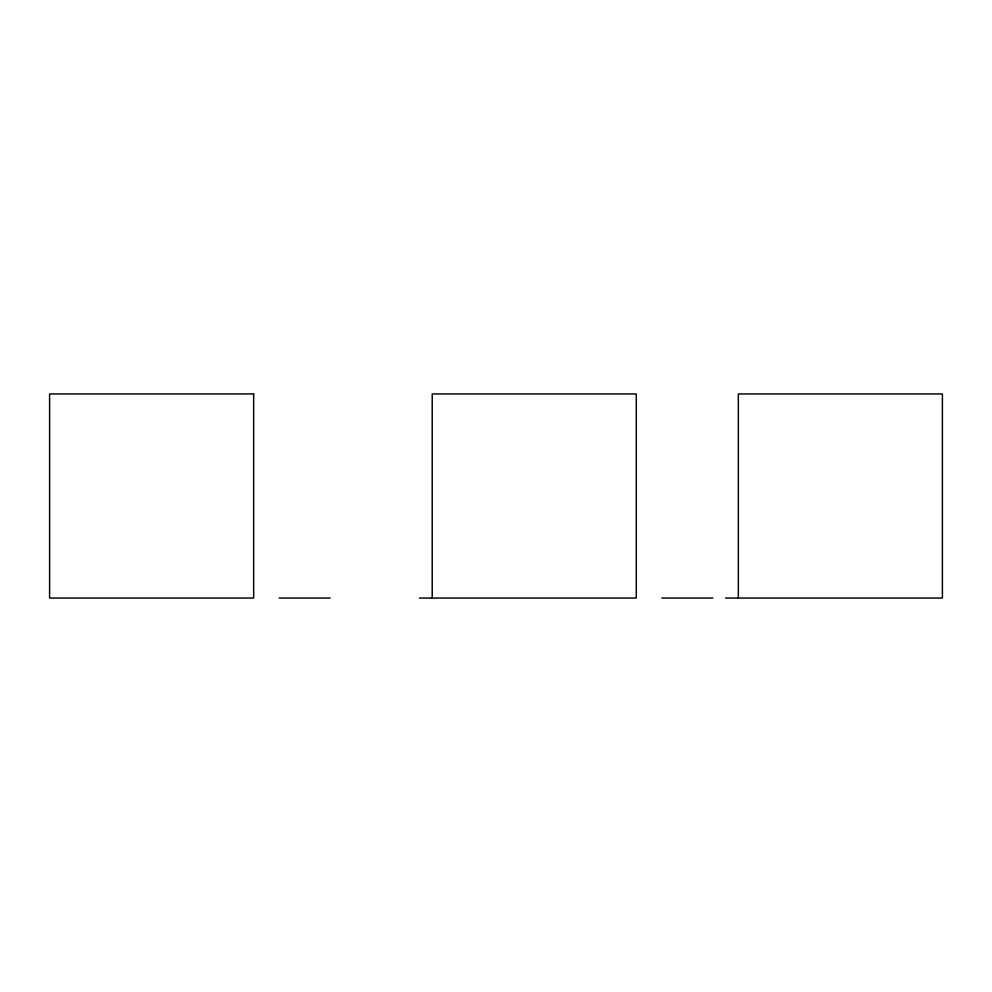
<?xml version="1.0" encoding="UTF-8"?>
<svg xmlns="http://www.w3.org/2000/svg" width="992" height="992" viewBox="0 0 992 992"><rect width="100%" height="100%" fill="white"/><g stroke="black" fill="none" stroke-linecap="round" stroke-linejoin="round"><path stroke-width="1.49" d="M279.174 598.04L330.2 598.04M419.48 598.04L636.294 598.04L636.294 393.96L432.227 393.96L432.227 598.04M661.8 598.04L712.826 598.04M725.574 598.04L942.4 598.04L942.4 393.96L738.333 393.96L738.333 598.04M253.667 393.96L49.6 393.96L49.6 598.04L253.667 598.04L253.667 393.96"/></g></svg>
